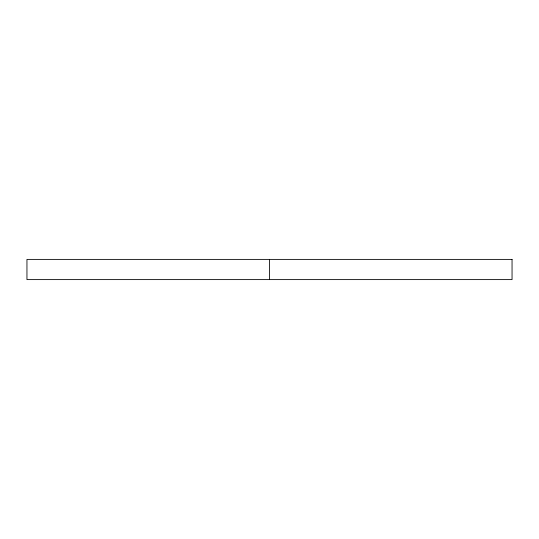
<?xml version="1.0" encoding="UTF-8"?>
<svg xmlns="http://www.w3.org/2000/svg" width="539" height="539" viewBox="0 0 539 539"><rect width="100%" height="100%" fill="white"/><g stroke="black" fill="none" stroke-linecap="round" stroke-linejoin="round"><path stroke-width="0.81" d="M269.5 259.394L269.5 279.606M512.05 259.394L26.95 259.394L26.95 279.606L512.05 279.606L512.05 259.394"/></g></svg>
